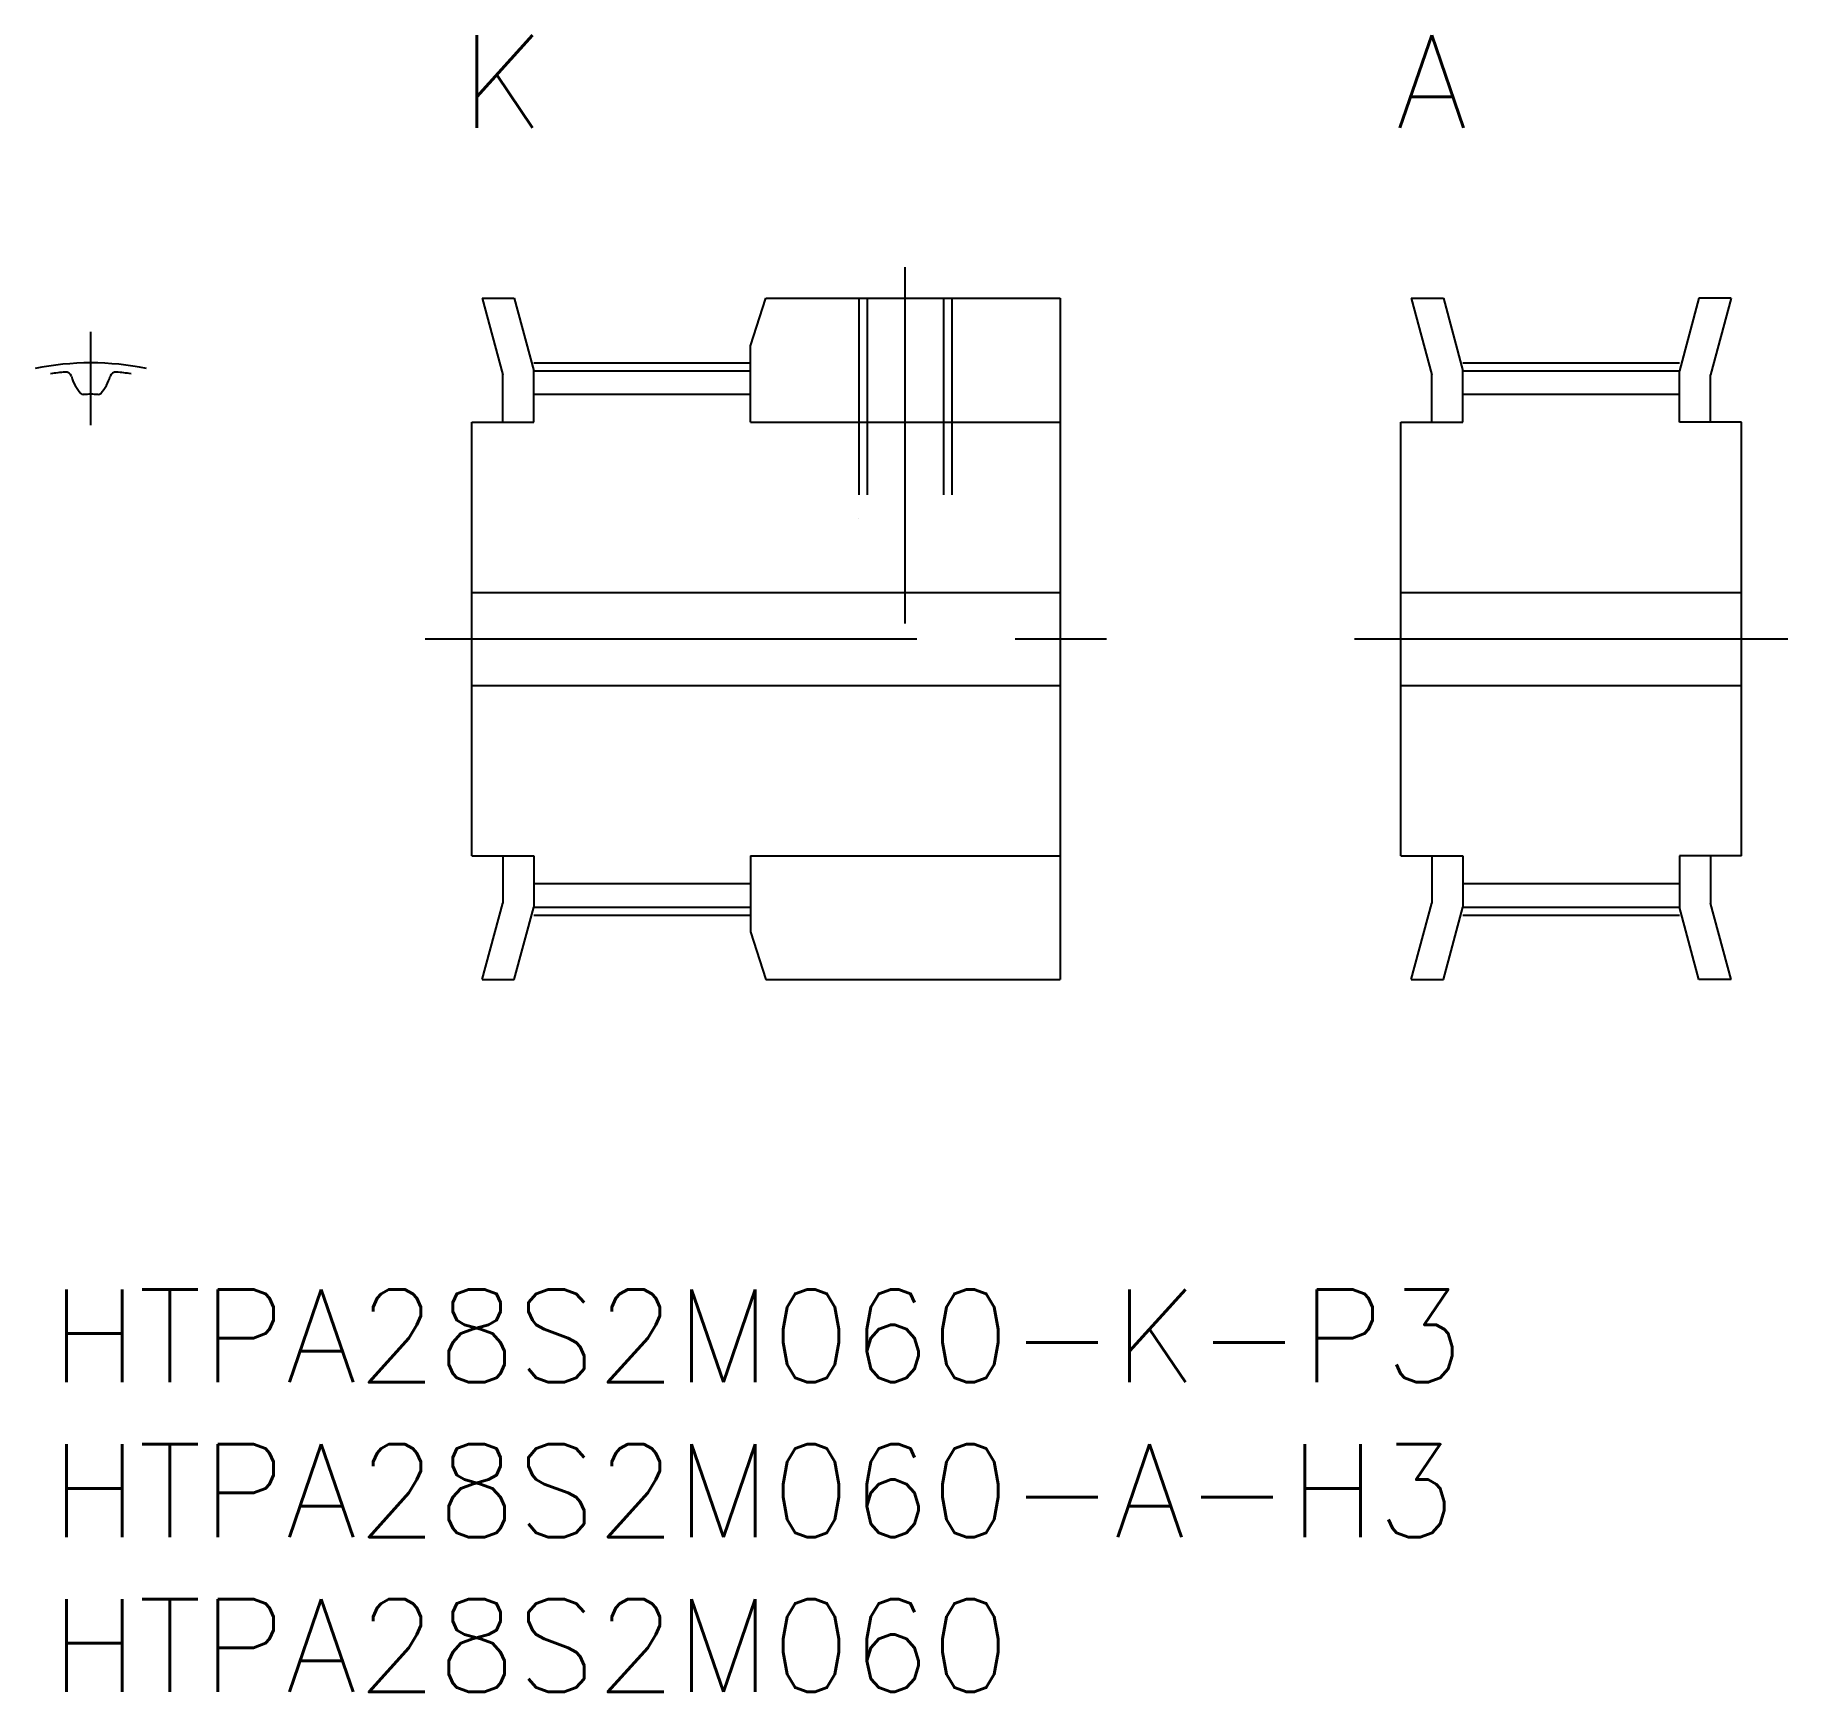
# Model space of a CAD drawing. Extents: x -0.5 to 56.1, y -13 to 40.5.
import ezdxf
from ezdxf.enums import TextEntityAlignment as Align

# ---------------------------------------------------------------- set-up
doc = ezdxf.new("R2010")
doc.units = 0
doc.header["$LTSCALE"] = 0.5
doc.linetypes.add('CENTER', pattern=[50.8, 31.75, -6.35, 6.35, -6.35])
doc.linetypes.add('DASHED', pattern=[19.05, 12.7, -6.35])
for name, color, linetype in [('MSM_CENTER', 1, 'CENTER'), ('MSM_CONTINUOUS', 7, 'CONTINUOUS'), ('MSM_DASHED', 4, 'DASHED'), ('MSM_PART_NUMBER', 7, 'CONTINUOUS')]:
    doc.layers.add(name, color=color, linetype=linetype)
doc.styles.add('MISUMI', font='txt.shx')
doc.styles.get("Standard").update_dxf_attribs({"font": 'txt.shx', "height": 1, "bigfont": 'bigfont.shx'})

# ---------------------------------------------------------------- blocks, each defined once
blk = doc.blocks.new('*U11')
at = {"layer": 'MSM_PART_NUMBER'}
blk.add_text('HTPA28S2M060-K-P3', height=3, dxfattribs=at).set_placement((0, -3))
blk = doc.blocks.new('*U12')
at = {"layer": 'MSM_PART_NUMBER'}
blk.add_text('HTPA28S2M060-A-H3', height=3, dxfattribs=at).set_placement((0, -8))
blk = doc.blocks.new('*U13')
at = {"layer": 'MSM_PART_NUMBER'}
blk.add_text('HTPA28S2M060', height=3, dxfattribs=at).set_placement((0, -13))

msp = doc.modelspace()

# ---------------------------------------------------------------- linework, layer by layer
at = {"layer": 'MSM_CENTER'}
for p, q in [((27.6, 21.5), (27.6, 33)), ((1.3, 27.9), (1.3, 30.914)), ((15.6, 29.915), (22.6, 29.915)), ((45.6, 29.915), (52.6, 29.915)), ((12.1, 21), (34.1, 21)), ((42.1, 21), (56.1, 21)), ((15.6, 12.085), (22.6, 12.085)), ((45.6, 12.085), (52.6, 12.085))]:
    msp.add_line(p, q, dxfattribs=at)
msp.add_arc((1.3, 21), 8.914, 78.3502, 101.6498, dxfattribs=at)
at = {"layer": 'MSM_CONTINUOUS'}
for p, q in [((13.938, 32), (14.6, 29.528)), ((13.938, 32), (14.973, 32)), ((14.973, 32), (15.6, 29.66)), ((22.6, 30.461), (23.1, 32)), ((23.1, 32), (32.6, 32)), ((32.6, 32), (32.6, 10)), ((43.938, 32), (44.6, 29.528)), ((43.938, 32), (44.973, 32)), ((44.973, 32), (45.6, 29.66)), ((53.227, 32), (52.6, 29.66)), ((54.262, 32), (53.227, 32)), ((54.262, 32), (53.6, 29.528)), ((22.6, 28), (22.6, 30.461)), ((14.6, 28), (14.6, 29.528)), ((15.6, 29.66), (22.6, 29.66)), ((15.6, 28), (15.6, 29.66)), ((44.6, 28), (44.6, 29.528)), ((45.6, 29.66), (52.6, 29.66)), ((45.6, 28), (45.6, 29.66)), ((52.6, 28), (52.6, 29.66)), ((53.6, 28), (53.6, 29.528)), ((15.6, 28.9), (22.6, 28.9)), ((45.6, 28.9), (52.6, 28.9)), ((13.6, 14), (13.6, 28)), ((13.6, 28), (15.6, 28)), ((22.6, 28), (32.6, 28)), ((43.6, 14), (43.6, 28)), ((43.6, 28), (45.6, 28)), ((54.6, 28), (52.6, 28)), ((54.6, 14), (54.6, 28)), ((26.1, 24.875), (26.1, 24.875)), ((13.6, 22.5), (32.6, 22.5)), ((43.6, 22.5), (54.6, 22.5)), ((13.6, 19.5), (32.6, 19.5)), ((43.6, 19.5), (54.6, 19.5)), ((13.6, 14), (15.6, 14)), ((14.6, 14), (14.6, 12.472)), ((15.6, 14), (15.6, 12.34)), ((22.6, 14), (32.6, 14)), ((22.6, 14), (22.6, 11.539)), ((43.6, 14), (45.6, 14)), ((44.6, 14), (44.6, 12.472)), ((45.6, 14), (45.6, 12.34)), ((52.6, 14), (52.6, 12.34)), ((54.6, 14), (52.6, 14)), ((53.6, 14), (53.6, 12.472)), ((15.6, 13.1), (22.6, 13.1)), ((45.6, 13.1), (52.6, 13.1)), ((13.938, 10), (14.6, 12.472)), ((43.938, 10), (44.6, 12.472)), ((54.262, 10), (53.6, 12.472)), ((14.973, 10), (15.6, 12.34)), ((15.6, 12.34), (22.6, 12.34)), ((44.973, 10), (45.6, 12.34)), ((45.6, 12.34), (52.6, 12.34)), ((53.227, 10), (52.6, 12.34)), ((22.6, 11.539), (23.1, 10)), ((13.938, 10), (14.973, 10)), ((23.1, 10), (32.6, 10)), ((43.938, 10), (44.973, 10)), ((54.262, 10), (53.227, 10))]:
    msp.add_line(p, q, dxfattribs=at)
for centre, radius, start, end in [((1.3, 21), 8.66, 95.4944, 98.6336), ((0.489, 29.431), 0.19, 15.345, 95.4944), ((1.95, 29.832), 1.325, 195.345, 223.0207), ((0.65, 29.832), 1.325, 316.9793, 344.655), ((2.111, 29.431), 0.19, 84.5056, 164.655), ((1.3, 21), 8.66, 81.3664, 84.5056), ((1.054, 28.996), 0.1, 223.0207, 271.7593), ((1.3, 21), 7.9, 88.2407, 91.7593), ((1.546, 28.996), 0.1, 268.2407, 316.9793)]:
    msp.add_arc(centre, radius, start, end, dxfattribs=at)
at = {"layer": 'MSM_DASHED'}
for p, q in [((26.1, 32), (26.1, 22.5)), ((26.37, 32), (26.37, 22.5)), ((28.829, 32), (28.829, 22.5)), ((29.1, 32), (29.1, 22.5))]:
    msp.add_line(p, q, dxfattribs=at)

# ---------------------------------------------------------------- block references
at = {"layer": 'MSM_CONTINUOUS'}
for name in ['*U11', '*U12', '*U13']:
    msp.add_blockref(name, (0, 0), dxfattribs=at)

# ---------------------------------------------------------------- texts
at = {"layer": 'MSM_PART_NUMBER', "style": 'MISUMI'}
for s, p in [('K', (14.6, 39)), ('A', (44.6, 39))]:
    msp.add_text(s, height=3, dxfattribs=at).set_placement(p, align=Align.MIDDLE_CENTER)

doc.saveas('drawing.dxf')
